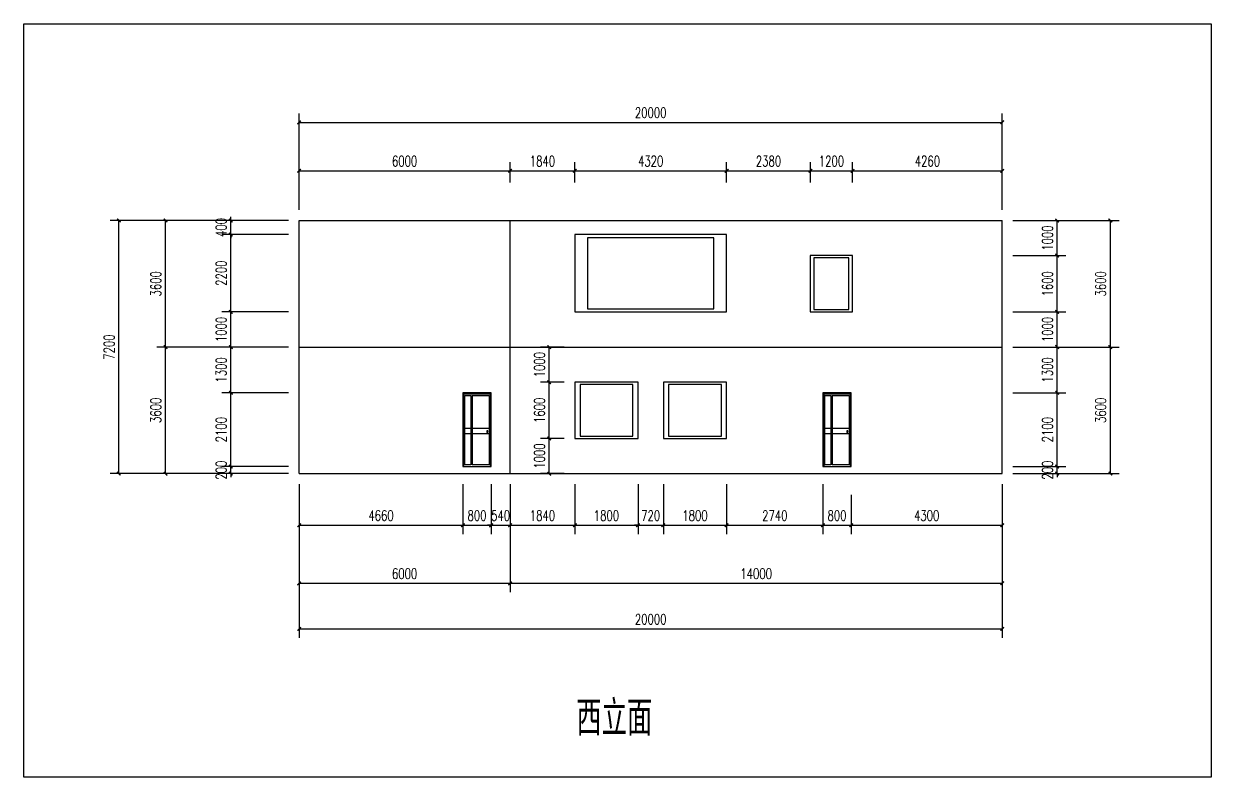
# Model space of a CAD drawing. Extents: x -76502 to 88679, y -12865 to 57615.
# Drawn here: x -76502 to -42726, y -12865 to 8567 of the extents above; entities that cross this region are included whole.
import ezdxf

# ---------------------------------------------------------------- set-up
doc = ezdxf.new("R2010")
doc.units = 0
doc.header["$LTSCALE"] = 1000
doc.header["$MEASUREMENT"] = 0
for name, color, linetype in [('AXIS_TEXT', 7, 'Continuous'), ('E_WINDOW', 4, 'Continuous'), ('edge', 180, 'Continuous'), ('GTV3_ELEV_OPENING', 7, 'Continuous'), ('PUB_DIM', 3, 'Continuous')]:
    doc.layers.add(name, color=color, linetype=linetype)
doc.styles.add('_TCH_DIM_T3', font='SIMPLEX', dxfattribs={"width": 0.705882, "bigfont": 'GBCBIG'})
doc.styles.get("Standard").update_dxf_attribs({"font": 'gbenor.shx', "bigfont": 'gbcbig.shx'})
doc.dimstyles.new('_TCH_ARCH&&100', dxfattribs={"dimtxt": 297.5, "dimasz": 100, "dimexe": 250, "dimexo": 300, "dimgap": 126.25, "dimtad": 1, "dimdec": 0, "dimtxsty": '_TCH_DIM_T3', "dimblk": 'ARCHTICK', "dimcen": 2.5, "dimclrt": 7, "dimazin": 2, "dimtfac": 1, "dimtdec": 0, "dimtix": 1, "dimtmove": 2, "dimatfit": 3, "dimfxl": 100})

# ---------------------------------------------------------------- blocks, each defined once
blk = doc.blocks.new('_ArchTick')
at = {"color": 0, "linetype": 'ByBlock', "const_width": 0.4}
blk.add_lwpolyline([(-0.5, -0.5), (0.5, 0.5)], dxfattribs=at)
blk = doc.blocks.new('*D124')
at = {"layer": 'Defpoints', "color": 0, "transparency": 16777216}
for p in [(-48669, 2971), (-45596, 2971), (-48669, -629)]:
    blk.add_point(p, dxfattribs=at)
at = {"layer": 'PUB_DIM', "color": 0, "lineweight": -2, "transparency": 16777216}
for p, q in [((-48369, 2971), (-45346, 2971)), ((-45596, -629), (-45596, 2971)), ((-48369, -629), (-45346, -629))]:
    blk.add_line(p, q, dxfattribs=at)
at = {"layer": 'PUB_DIM', "color": 0, "lineweight": -2, "transparency": 16777216, "xscale": 100, "yscale": 100, "zscale": 100}
for p, rotation in [((-45596, 2971), 90), ((-45596, -629), 270)]:
    blk.add_blockref('_ArchTick', p, dxfattribs=dict(at, rotation=rotation))
at = {"layer": 'PUB_DIM', "color": 7, "transparency": 16777216, "insert": (-45871, 1171), "char_height": 297.5, "attachment_point": 5, "rotation": 90, "style": '_TCH_DIM_T3'}
blk.add_mtext('\\A1;3600', dxfattribs=at)
blk = doc.blocks.new('*D125')
at = {"layer": 'Defpoints', "color": 0, "transparency": 16777216}
for p in [(-48669, -629), (-45596, -629), (-48669, -4229)]:
    blk.add_point(p, dxfattribs=at)
at = {"layer": 'PUB_DIM', "color": 0, "lineweight": -2, "transparency": 16777216}
for p, q in [((-48369, -629), (-45346, -629)), ((-45596, -4229), (-45596, -629)), ((-48369, -4229), (-45346, -4229))]:
    blk.add_line(p, q, dxfattribs=at)
at = {"layer": 'PUB_DIM', "color": 0, "lineweight": -2, "transparency": 16777216, "xscale": 100, "yscale": 100, "zscale": 100}
for p, rotation in [((-45596, -629), 90), ((-45596, -4229), 270)]:
    blk.add_blockref('_ArchTick', p, dxfattribs=dict(at, rotation=rotation))
at = {"layer": 'PUB_DIM', "color": 7, "transparency": 16777216, "insert": (-45871, -2429), "char_height": 297.5, "attachment_point": 5, "rotation": 90, "style": '_TCH_DIM_T3'}
blk.add_mtext('\\A1;3600', dxfattribs=at)
blk = doc.blocks.new('*D126')
at = {"layer": 'Defpoints', "color": 0, "transparency": 16777216}
for p in [(-48669, 2971), (-47110, 2971), (-48669, 1971)]:
    blk.add_point(p, dxfattribs=at)
at = {"layer": 'PUB_DIM', "color": 0, "lineweight": -2, "transparency": 16777216}
for p, q in [((-48369, 2971), (-46860, 2971)), ((-47110, 1971), (-47110, 2971)), ((-48369, 1971), (-46860, 1971))]:
    blk.add_line(p, q, dxfattribs=at)
at = {"layer": 'PUB_DIM', "color": 0, "lineweight": -2, "transparency": 16777216, "xscale": 100, "yscale": 100, "zscale": 100}
for p, rotation in [((-47110, 2971), 90), ((-47110, 1971), 270)]:
    blk.add_blockref('_ArchTick', p, dxfattribs=dict(at, rotation=rotation))
at = {"layer": 'PUB_DIM', "color": 7, "transparency": 16777216, "insert": (-47385, 2471), "char_height": 297.5, "attachment_point": 5, "rotation": 90, "style": '_TCH_DIM_T3'}
blk.add_mtext('\\A1;1000', dxfattribs=at)
blk = doc.blocks.new('*D127')
at = {"layer": 'Defpoints', "color": 0, "transparency": 16777216}
for p in [(-48669, 1971), (-47110, 1971), (-48669, 371)]:
    blk.add_point(p, dxfattribs=at)
at = {"layer": 'PUB_DIM', "color": 0, "lineweight": -2, "transparency": 16777216}
for p, q in [((-48369, 1971), (-46860, 1971)), ((-47110, 371), (-47110, 1971)), ((-48369, 371), (-46860, 371))]:
    blk.add_line(p, q, dxfattribs=at)
at = {"layer": 'PUB_DIM', "color": 0, "lineweight": -2, "transparency": 16777216, "xscale": 100, "yscale": 100, "zscale": 100}
for p, rotation in [((-47110, 1971), 90), ((-47110, 371), 270)]:
    blk.add_blockref('_ArchTick', p, dxfattribs=dict(at, rotation=rotation))
at = {"layer": 'PUB_DIM', "color": 7, "transparency": 16777216, "insert": (-47385, 1171), "char_height": 297.5, "attachment_point": 5, "rotation": 90, "style": '_TCH_DIM_T3'}
blk.add_mtext('\\A1;1600', dxfattribs=at)
blk = doc.blocks.new('*D128')
at = {"layer": 'Defpoints', "color": 0, "transparency": 16777216}
for p in [(-48669, 371), (-47110, 371), (-48669, -629)]:
    blk.add_point(p, dxfattribs=at)
at = {"layer": 'PUB_DIM', "color": 0, "lineweight": -2, "transparency": 16777216}
for p, q in [((-48369, 371), (-46860, 371)), ((-47110, -629), (-47110, 371)), ((-48369, -629), (-46860, -629))]:
    blk.add_line(p, q, dxfattribs=at)
at = {"layer": 'PUB_DIM', "color": 0, "lineweight": -2, "transparency": 16777216, "xscale": 100, "yscale": 100, "zscale": 100}
for p, rotation in [((-47110, 371), 90), ((-47110, -629), 270)]:
    blk.add_blockref('_ArchTick', p, dxfattribs=dict(at, rotation=rotation))
at = {"layer": 'PUB_DIM', "color": 7, "transparency": 16777216, "insert": (-47385, -129), "char_height": 297.5, "attachment_point": 5, "rotation": 90, "style": '_TCH_DIM_T3'}
blk.add_mtext('\\A1;1000', dxfattribs=at)
blk = doc.blocks.new('*D129')
at = {"layer": 'Defpoints', "color": 0, "transparency": 16777216}
for p in [(-48669, -629), (-47110, -629), (-48669, -1929)]:
    blk.add_point(p, dxfattribs=at)
at = {"layer": 'PUB_DIM', "color": 0, "lineweight": -2, "transparency": 16777216}
for p, q in [((-48369, -629), (-46860, -629)), ((-47110, -1929), (-47110, -629)), ((-48369, -1929), (-46860, -1929))]:
    blk.add_line(p, q, dxfattribs=at)
at = {"layer": 'PUB_DIM', "color": 0, "lineweight": -2, "transparency": 16777216, "xscale": 100, "yscale": 100, "zscale": 100}
for p, rotation in [((-47110, -629), 90), ((-47110, -1929), 270)]:
    blk.add_blockref('_ArchTick', p, dxfattribs=dict(at, rotation=rotation))
at = {"layer": 'PUB_DIM', "color": 7, "transparency": 16777216, "insert": (-47385, -1279), "char_height": 297.5, "attachment_point": 5, "rotation": 90, "style": '_TCH_DIM_T3'}
blk.add_mtext('\\A1;1300', dxfattribs=at)
blk = doc.blocks.new('*D130')
at = {"layer": 'Defpoints', "color": 0, "transparency": 16777216}
for p in [(-48669, -1929), (-47110, -1929), (-48669, -4029)]:
    blk.add_point(p, dxfattribs=at)
at = {"layer": 'PUB_DIM', "color": 0, "lineweight": -2, "transparency": 16777216}
for p, q in [((-48369, -1929), (-46860, -1929)), ((-47110, -4029), (-47110, -1929)), ((-48369, -4029), (-46860, -4029))]:
    blk.add_line(p, q, dxfattribs=at)
at = {"layer": 'PUB_DIM', "color": 0, "lineweight": -2, "transparency": 16777216, "xscale": 100, "yscale": 100, "zscale": 100}
for p, rotation in [((-47110, -1929), 90), ((-47110, -4029), 270)]:
    blk.add_blockref('_ArchTick', p, dxfattribs=dict(at, rotation=rotation))
at = {"layer": 'PUB_DIM', "color": 7, "transparency": 16777216, "insert": (-47385, -2979), "char_height": 297.5, "attachment_point": 5, "rotation": 90, "style": '_TCH_DIM_T3'}
blk.add_mtext('\\A1;2100', dxfattribs=at)
blk = doc.blocks.new('*D131')
at = {"layer": 'Defpoints', "color": 0, "transparency": 16777216}
for p in [(-48669, -4029), (-47110, -4029), (-48669, -4229)]:
    blk.add_point(p, dxfattribs=at)
at = {"layer": 'PUB_DIM', "color": 0, "lineweight": -2, "transparency": 16777216}
for p, q in [((-48369, -4029), (-46860, -4029)), ((-47110, -4029), (-47110, -3929)), ((-47110, -4229), (-47110, -4029)), ((-48369, -4229), (-46860, -4229)), ((-47110, -4229), (-47110, -4329))]:
    blk.add_line(p, q, dxfattribs=at)
at = {"layer": 'PUB_DIM', "color": 0, "lineweight": -2, "transparency": 16777216, "xscale": 100, "yscale": 100, "zscale": 100}
for p, rotation in [((-47110, -4029), 270), ((-47110, -4229), 90)]:
    blk.add_blockref('_ArchTick', p, dxfattribs=dict(at, rotation=rotation))
at = {"layer": 'PUB_DIM', "color": 7, "transparency": 16777216, "insert": (-47385, -4129), "char_height": 297.5, "attachment_point": 5, "rotation": 90, "style": '_TCH_DIM_T3'}
blk.add_mtext('\\A1;200', dxfattribs=at)
blk = doc.blocks.new('*D132')
at = {"layer": 'Defpoints', "color": 0, "transparency": 16777216}
for p in [(-61556, -629), (-60829, -629), (-60829, -1629)]:
    blk.add_point(p, dxfattribs=at)
at = {"layer": 'PUB_DIM', "color": 0, "lineweight": -2, "transparency": 16777216}
for p, q in [((-61129, -629), (-61806, -629)), ((-61556, -1629), (-61556, -629)), ((-61129, -1629), (-61806, -1629))]:
    blk.add_line(p, q, dxfattribs=at)
at = {"layer": 'PUB_DIM', "color": 0, "lineweight": -2, "transparency": 16777216, "xscale": 100, "yscale": 100, "zscale": 100}
for p, rotation in [((-61556, -629), 90), ((-61556, -1629), 270)]:
    blk.add_blockref('_ArchTick', p, dxfattribs=dict(at, rotation=rotation))
at = {"layer": 'PUB_DIM', "color": 7, "transparency": 16777216, "insert": (-61831, -1129), "char_height": 297.5, "attachment_point": 5, "rotation": 90, "style": '_TCH_DIM_T3'}
blk.add_mtext('\\A1;1000', dxfattribs=at)
blk = doc.blocks.new('*D133')
at = {"layer": 'Defpoints', "color": 0, "transparency": 16777216}
for p in [(-61556, -1629), (-60829, -1629), (-60829, -3229)]:
    blk.add_point(p, dxfattribs=at)
at = {"layer": 'PUB_DIM', "color": 0, "lineweight": -2, "transparency": 16777216}
for p, q in [((-61129, -1629), (-61806, -1629)), ((-61556, -3229), (-61556, -1629)), ((-61129, -3229), (-61806, -3229))]:
    blk.add_line(p, q, dxfattribs=at)
at = {"layer": 'PUB_DIM', "color": 0, "lineweight": -2, "transparency": 16777216, "xscale": 100, "yscale": 100, "zscale": 100}
for p, rotation in [((-61556, -1629), 90), ((-61556, -3229), 270)]:
    blk.add_blockref('_ArchTick', p, dxfattribs=dict(at, rotation=rotation))
at = {"layer": 'PUB_DIM', "color": 7, "transparency": 16777216, "insert": (-61831, -2429), "char_height": 297.5, "attachment_point": 5, "rotation": 90, "style": '_TCH_DIM_T3'}
blk.add_mtext('\\A1;1600', dxfattribs=at)
blk = doc.blocks.new('*D134')
at = {"layer": 'Defpoints', "color": 0, "transparency": 16777216}
for p in [(-61556, -3229), (-60829, -3229), (-60829, -4229)]:
    blk.add_point(p, dxfattribs=at)
at = {"layer": 'PUB_DIM', "color": 0, "lineweight": -2, "transparency": 16777216}
for p, q in [((-61129, -3229), (-61806, -3229)), ((-61556, -4229), (-61556, -3229)), ((-61129, -4229), (-61806, -4229))]:
    blk.add_line(p, q, dxfattribs=at)
at = {"layer": 'PUB_DIM', "color": 0, "lineweight": -2, "transparency": 16777216, "xscale": 100, "yscale": 100, "zscale": 100}
for p, rotation in [((-61556, -3229), 90), ((-61556, -4229), 270)]:
    blk.add_blockref('_ArchTick', p, dxfattribs=dict(at, rotation=rotation))
at = {"layer": 'PUB_DIM', "color": 7, "transparency": 16777216, "insert": (-61831, -3729), "char_height": 297.5, "attachment_point": 5, "rotation": 90, "style": '_TCH_DIM_T3'}
blk.add_mtext('\\A1;1000', dxfattribs=at)
blk = doc.blocks.new('*D135')
at = {"layer": 'Defpoints', "color": 0, "transparency": 16777216}
for p in [(-73797, 2971), (-68669, 2971), (-68669, -4229)]:
    blk.add_point(p, dxfattribs=at)
at = {"layer": 'PUB_DIM', "color": 0, "lineweight": -2, "transparency": 16777216}
for p, q in [((-68969, 2971), (-74047, 2971)), ((-73797, -4229), (-73797, 2971)), ((-68969, -4229), (-74047, -4229))]:
    blk.add_line(p, q, dxfattribs=at)
at = {"layer": 'PUB_DIM', "color": 0, "lineweight": -2, "transparency": 16777216, "xscale": 100, "yscale": 100, "zscale": 100}
for p, rotation in [((-73797, 2971), 90), ((-73797, -4229), 270)]:
    blk.add_blockref('_ArchTick', p, dxfattribs=dict(at, rotation=rotation))
at = {"layer": 'PUB_DIM', "color": 7, "transparency": 16777216, "insert": (-74072, -629), "char_height": 297.5, "attachment_point": 5, "rotation": 90, "style": '_TCH_DIM_T3'}
blk.add_mtext('\\A1;7200', dxfattribs=at)
blk = doc.blocks.new('*D136')
at = {"layer": 'Defpoints', "color": 0, "transparency": 16777216}
for p in [(-72468, 2971), (-68669, 2971), (-68669, -629)]:
    blk.add_point(p, dxfattribs=at)
at = {"layer": 'PUB_DIM', "color": 0, "lineweight": -2, "transparency": 16777216}
for p, q in [((-68969, 2971), (-72718, 2971)), ((-72468, -629), (-72468, 2971)), ((-68969, -629), (-72718, -629))]:
    blk.add_line(p, q, dxfattribs=at)
at = {"layer": 'PUB_DIM', "color": 0, "lineweight": -2, "transparency": 16777216, "xscale": 100, "yscale": 100, "zscale": 100}
for p, rotation in [((-72468, 2971), 90), ((-72468, -629), 270)]:
    blk.add_blockref('_ArchTick', p, dxfattribs=dict(at, rotation=rotation))
at = {"layer": 'PUB_DIM', "color": 7, "transparency": 16777216, "insert": (-72743, 1171), "char_height": 297.5, "attachment_point": 5, "rotation": 90, "style": '_TCH_DIM_T3'}
blk.add_mtext('\\A1;3600', dxfattribs=at)
blk = doc.blocks.new('*D137')
at = {"layer": 'Defpoints', "color": 0, "transparency": 16777216}
for p in [(-72468, -629), (-68669, -629), (-68669, -4229)]:
    blk.add_point(p, dxfattribs=at)
at = {"layer": 'PUB_DIM', "color": 0, "lineweight": -2, "transparency": 16777216}
for p, q in [((-68969, -629), (-72718, -629)), ((-72468, -4229), (-72468, -629)), ((-68969, -4229), (-72718, -4229))]:
    blk.add_line(p, q, dxfattribs=at)
at = {"layer": 'PUB_DIM', "color": 0, "lineweight": -2, "transparency": 16777216, "xscale": 100, "yscale": 100, "zscale": 100}
for p, rotation in [((-72468, -629), 90), ((-72468, -4229), 270)]:
    blk.add_blockref('_ArchTick', p, dxfattribs=dict(at, rotation=rotation))
at = {"layer": 'PUB_DIM', "color": 7, "transparency": 16777216, "insert": (-72743, -2429), "char_height": 297.5, "attachment_point": 5, "rotation": 90, "style": '_TCH_DIM_T3'}
blk.add_mtext('\\A1;3600', dxfattribs=at)
blk = doc.blocks.new('*D138')
at = {"layer": 'Defpoints', "color": 0, "transparency": 16777216}
for p in [(-70613, 2971), (-68669, 2971), (-68669, 2571)]:
    blk.add_point(p, dxfattribs=at)
at = {"layer": 'PUB_DIM', "color": 0, "lineweight": -2, "transparency": 16777216}
for p, q in [((-70613, 2971), (-70613, 3071)), ((-68969, 2971), (-70863, 2971)), ((-70613, 2571), (-70613, 2971)), ((-68969, 2571), (-70863, 2571)), ((-70613, 2571), (-70613, 2471))]:
    blk.add_line(p, q, dxfattribs=at)
at = {"layer": 'PUB_DIM', "color": 0, "lineweight": -2, "transparency": 16777216, "xscale": 100, "yscale": 100, "zscale": 100}
for p, rotation in [((-70613, 2971), 270), ((-70613, 2571), 90)]:
    blk.add_blockref('_ArchTick', p, dxfattribs=dict(at, rotation=rotation))
at = {"layer": 'PUB_DIM', "color": 7, "transparency": 16777216, "insert": (-70888, 2771), "char_height": 297.5, "attachment_point": 5, "rotation": 90, "style": '_TCH_DIM_T3'}
blk.add_mtext('\\A1;400', dxfattribs=at)
blk = doc.blocks.new('*D139')
at = {"layer": 'Defpoints', "color": 0, "transparency": 16777216}
for p in [(-70613, 2571), (-68669, 2571), (-68669, 371)]:
    blk.add_point(p, dxfattribs=at)
at = {"layer": 'PUB_DIM', "color": 0, "lineweight": -2, "transparency": 16777216}
for p, q in [((-68969, 2571), (-70863, 2571)), ((-70613, 371), (-70613, 2571)), ((-68969, 371), (-70863, 371))]:
    blk.add_line(p, q, dxfattribs=at)
at = {"layer": 'PUB_DIM', "color": 0, "lineweight": -2, "transparency": 16777216, "xscale": 100, "yscale": 100, "zscale": 100}
for p, rotation in [((-70613, 2571), 90), ((-70613, 371), 270)]:
    blk.add_blockref('_ArchTick', p, dxfattribs=dict(at, rotation=rotation))
at = {"layer": 'PUB_DIM', "color": 7, "transparency": 16777216, "insert": (-70888, 1471), "char_height": 297.5, "attachment_point": 5, "rotation": 90, "style": '_TCH_DIM_T3'}
blk.add_mtext('\\A1;2200', dxfattribs=at)
blk = doc.blocks.new('*D140')
at = {"layer": 'Defpoints', "color": 0, "transparency": 16777216}
for p in [(-70613, 371), (-68669, 371), (-68669, -629)]:
    blk.add_point(p, dxfattribs=at)
at = {"layer": 'PUB_DIM', "color": 0, "lineweight": -2, "transparency": 16777216}
for p, q in [((-68969, 371), (-70863, 371)), ((-70613, -629), (-70613, 371)), ((-68969, -629), (-70863, -629))]:
    blk.add_line(p, q, dxfattribs=at)
at = {"layer": 'PUB_DIM', "color": 0, "lineweight": -2, "transparency": 16777216, "xscale": 100, "yscale": 100, "zscale": 100}
for p, rotation in [((-70613, 371), 90), ((-70613, -629), 270)]:
    blk.add_blockref('_ArchTick', p, dxfattribs=dict(at, rotation=rotation))
at = {"layer": 'PUB_DIM', "color": 7, "transparency": 16777216, "insert": (-70888, -129), "char_height": 297.5, "attachment_point": 5, "rotation": 90, "style": '_TCH_DIM_T3'}
blk.add_mtext('\\A1;1000', dxfattribs=at)
blk = doc.blocks.new('*D141')
at = {"layer": 'Defpoints', "color": 0, "transparency": 16777216}
for p in [(-70613, -629), (-68669, -629), (-68669, -1929)]:
    blk.add_point(p, dxfattribs=at)
at = {"layer": 'PUB_DIM', "color": 0, "lineweight": -2, "transparency": 16777216}
for p, q in [((-68969, -629), (-70863, -629)), ((-70613, -1929), (-70613, -629)), ((-68969, -1929), (-70863, -1929))]:
    blk.add_line(p, q, dxfattribs=at)
at = {"layer": 'PUB_DIM', "color": 0, "lineweight": -2, "transparency": 16777216, "xscale": 100, "yscale": 100, "zscale": 100}
for p, rotation in [((-70613, -629), 90), ((-70613, -1929), 270)]:
    blk.add_blockref('_ArchTick', p, dxfattribs=dict(at, rotation=rotation))
at = {"layer": 'PUB_DIM', "color": 7, "transparency": 16777216, "insert": (-70888, -1279), "char_height": 297.5, "attachment_point": 5, "rotation": 90, "style": '_TCH_DIM_T3'}
blk.add_mtext('\\A1;1300', dxfattribs=at)
blk = doc.blocks.new('*D142')
at = {"layer": 'Defpoints', "color": 0, "transparency": 16777216}
for p in [(-70613, -1929), (-68669, -1929), (-68669, -4029)]:
    blk.add_point(p, dxfattribs=at)
at = {"layer": 'PUB_DIM', "color": 0, "lineweight": -2, "transparency": 16777216}
for p, q in [((-68969, -1929), (-70863, -1929)), ((-70613, -4029), (-70613, -1929)), ((-68969, -4029), (-70863, -4029))]:
    blk.add_line(p, q, dxfattribs=at)
at = {"layer": 'PUB_DIM', "color": 0, "lineweight": -2, "transparency": 16777216, "xscale": 100, "yscale": 100, "zscale": 100}
for p, rotation in [((-70613, -1929), 90), ((-70613, -4029), 270)]:
    blk.add_blockref('_ArchTick', p, dxfattribs=dict(at, rotation=rotation))
at = {"layer": 'PUB_DIM', "color": 7, "transparency": 16777216, "insert": (-70888, -2979), "char_height": 297.5, "attachment_point": 5, "rotation": 90, "style": '_TCH_DIM_T3'}
blk.add_mtext('\\A1;2100', dxfattribs=at)
blk = doc.blocks.new('*D143')
at = {"layer": 'Defpoints', "color": 0, "transparency": 16777216}
for p in [(-70613, -4029), (-68669, -4029), (-68669, -4229)]:
    blk.add_point(p, dxfattribs=at)
at = {"layer": 'PUB_DIM', "color": 0, "lineweight": -2, "transparency": 16777216}
for p, q in [((-68969, -4029), (-70863, -4029)), ((-70613, -4029), (-70613, -3929)), ((-70613, -4229), (-70613, -4029)), ((-68969, -4229), (-70863, -4229)), ((-70613, -4229), (-70613, -4329))]:
    blk.add_line(p, q, dxfattribs=at)
at = {"layer": 'PUB_DIM', "color": 0, "lineweight": -2, "transparency": 16777216, "xscale": 100, "yscale": 100, "zscale": 100}
for p, rotation in [((-70613, -4029), 270), ((-70613, -4229), 90)]:
    blk.add_blockref('_ArchTick', p, dxfattribs=dict(at, rotation=rotation))
at = {"layer": 'PUB_DIM', "color": 7, "transparency": 16777216, "insert": (-70888, -4129), "char_height": 297.5, "attachment_point": 5, "rotation": 90, "style": '_TCH_DIM_T3'}
blk.add_mtext('\\A1;200', dxfattribs=at)
blk = doc.blocks.new('*D144')
at = {"layer": 'Defpoints', "color": 0, "transparency": 16777216}
for p in [(-48669, 5763), (-68669, 2971), (-48669, 2971)]:
    blk.add_point(p, dxfattribs=at)
at = {"layer": 'PUB_DIM', "color": 0, "lineweight": -2, "transparency": 16777216}
for p, q in [((-68669, 3271), (-68669, 6013)), ((-68669, 5763), (-48669, 5763)), ((-48669, 3271), (-48669, 6013))]:
    blk.add_line(p, q, dxfattribs=at)
at = {"layer": 'PUB_DIM', "color": 0, "lineweight": -2, "transparency": 16777216, "xscale": 100, "yscale": 100, "zscale": 100, "rotation": 180}
blk.add_blockref('_ArchTick', (-68669, 5763), dxfattribs=at)
at = {"layer": 'PUB_DIM', "color": 0, "lineweight": -2, "transparency": 16777216, "xscale": 100, "yscale": 100, "zscale": 100}
blk.add_blockref('_ArchTick', (-48669, 5763), dxfattribs=at)
at = {"layer": 'PUB_DIM', "color": 7, "transparency": 16777216, "insert": (-58669, 6038), "char_height": 297.5, "attachment_point": 5, "style": '_TCH_DIM_T3'}
blk.add_mtext('\\A1;20000', dxfattribs=at)
blk = doc.blocks.new('*D145')
at = {"layer": 'Defpoints', "color": 0, "transparency": 16777216}
for p in [(-56509, 4384), (-60829, 3753), (-56509, 3753)]:
    blk.add_point(p, dxfattribs=at)
at = {"layer": 'PUB_DIM', "color": 0, "lineweight": -2, "transparency": 16777216}
for p, q in [((-60829, 4053), (-60829, 4634)), ((-56509, 4053), (-56509, 4634)), ((-60829, 4384), (-56509, 4384))]:
    blk.add_line(p, q, dxfattribs=at)
at = {"layer": 'PUB_DIM', "color": 0, "lineweight": -2, "transparency": 16777216, "xscale": 100, "yscale": 100, "zscale": 100, "rotation": 180}
blk.add_blockref('_ArchTick', (-60829, 4384), dxfattribs=at)
at = {"layer": 'PUB_DIM', "color": 0, "lineweight": -2, "transparency": 16777216, "xscale": 100, "yscale": 100, "zscale": 100}
blk.add_blockref('_ArchTick', (-56509, 4384), dxfattribs=at)
at = {"layer": 'PUB_DIM', "color": 7, "transparency": 16777216, "insert": (-58669, 4659), "char_height": 297.5, "attachment_point": 5, "style": '_TCH_DIM_T3'}
blk.add_mtext('\\A1;4320', dxfattribs=at)
blk = doc.blocks.new('*D146')
at = {"layer": 'Defpoints', "color": 0, "transparency": 16777216}
for p in [(-54129, 4384), (-56509, 3753), (-54129, 3753)]:
    blk.add_point(p, dxfattribs=at)
at = {"layer": 'PUB_DIM', "color": 0, "lineweight": -2, "transparency": 16777216}
for p, q in [((-56509, 4053), (-56509, 4634)), ((-54129, 4053), (-54129, 4634)), ((-56509, 4384), (-54129, 4384))]:
    blk.add_line(p, q, dxfattribs=at)
at = {"layer": 'PUB_DIM', "color": 0, "lineweight": -2, "transparency": 16777216, "xscale": 100, "yscale": 100, "zscale": 100, "rotation": 180}
blk.add_blockref('_ArchTick', (-56509, 4384), dxfattribs=at)
at = {"layer": 'PUB_DIM', "color": 0, "lineweight": -2, "transparency": 16777216, "xscale": 100, "yscale": 100, "zscale": 100}
blk.add_blockref('_ArchTick', (-54129, 4384), dxfattribs=at)
at = {"layer": 'PUB_DIM', "color": 7, "transparency": 16777216, "insert": (-55319, 4659), "char_height": 297.5, "attachment_point": 5, "style": '_TCH_DIM_T3'}
blk.add_mtext('\\A1;2380', dxfattribs=at)
blk = doc.blocks.new('*D147')
at = {"layer": 'Defpoints', "color": 0, "transparency": 16777216}
for p in [(-52929, 4384), (-54129, 3753), (-52929, 3753)]:
    blk.add_point(p, dxfattribs=at)
at = {"layer": 'PUB_DIM', "color": 0, "lineweight": -2, "transparency": 16777216}
for p, q in [((-54129, 4053), (-54129, 4634)), ((-52929, 4053), (-52929, 4634)), ((-54129, 4384), (-52929, 4384))]:
    blk.add_line(p, q, dxfattribs=at)
at = {"layer": 'PUB_DIM', "color": 0, "lineweight": -2, "transparency": 16777216, "xscale": 100, "yscale": 100, "zscale": 100, "rotation": 180}
blk.add_blockref('_ArchTick', (-54129, 4384), dxfattribs=at)
at = {"layer": 'PUB_DIM', "color": 0, "lineweight": -2, "transparency": 16777216, "xscale": 100, "yscale": 100, "zscale": 100}
blk.add_blockref('_ArchTick', (-52929, 4384), dxfattribs=at)
at = {"layer": 'PUB_DIM', "color": 7, "transparency": 16777216, "insert": (-53529, 4659), "char_height": 297.5, "attachment_point": 5, "style": '_TCH_DIM_T3'}
blk.add_mtext('\\A1;1200', dxfattribs=at)
blk = doc.blocks.new('*D148')
at = {"layer": 'Defpoints', "color": 0, "transparency": 16777216}
for p in [(-48669, 4384), (-52929, 3753), (-48669, 3753)]:
    blk.add_point(p, dxfattribs=at)
at = {"layer": 'PUB_DIM', "color": 0, "lineweight": -2, "transparency": 16777216}
for p, q in [((-52929, 4053), (-52929, 4634)), ((-48669, 4053), (-48669, 4634)), ((-52929, 4384), (-48669, 4384))]:
    blk.add_line(p, q, dxfattribs=at)
at = {"layer": 'PUB_DIM', "color": 0, "lineweight": -2, "transparency": 16777216, "xscale": 100, "yscale": 100, "zscale": 100, "rotation": 180}
blk.add_blockref('_ArchTick', (-52929, 4384), dxfattribs=at)
at = {"layer": 'PUB_DIM', "color": 0, "lineweight": -2, "transparency": 16777216, "xscale": 100, "yscale": 100, "zscale": 100}
blk.add_blockref('_ArchTick', (-48669, 4384), dxfattribs=at)
at = {"layer": 'PUB_DIM', "color": 7, "transparency": 16777216, "insert": (-50799, 4659), "char_height": 297.5, "attachment_point": 5, "style": '_TCH_DIM_T3'}
blk.add_mtext('\\A1;4260', dxfattribs=at)
blk = doc.blocks.new('*D149')
at = {"layer": 'Defpoints', "color": 0, "transparency": 16777216}
for p in [(-62669, 4384), (-68669, 3753), (-62669, 3753)]:
    blk.add_point(p, dxfattribs=at)
at = {"layer": 'PUB_DIM', "color": 0, "lineweight": -2, "transparency": 16777216}
for p, q in [((-68669, 4053), (-68669, 4634)), ((-62669, 4053), (-62669, 4634)), ((-68669, 4384), (-62669, 4384))]:
    blk.add_line(p, q, dxfattribs=at)
at = {"layer": 'PUB_DIM', "color": 0, "lineweight": -2, "transparency": 16777216, "xscale": 100, "yscale": 100, "zscale": 100, "rotation": 180}
blk.add_blockref('_ArchTick', (-68669, 4384), dxfattribs=at)
at = {"layer": 'PUB_DIM', "color": 0, "lineweight": -2, "transparency": 16777216, "xscale": 100, "yscale": 100, "zscale": 100}
blk.add_blockref('_ArchTick', (-62669, 4384), dxfattribs=at)
at = {"layer": 'PUB_DIM', "color": 7, "transparency": 16777216, "insert": (-65669, 4659), "char_height": 297.5, "attachment_point": 5, "style": '_TCH_DIM_T3'}
blk.add_mtext('\\A1;6000', dxfattribs=at)
blk = doc.blocks.new('*D150')
at = {"layer": 'Defpoints', "color": 0, "transparency": 16777216}
for p in [(-60829, 4384), (-62669, 3753), (-60829, 3753)]:
    blk.add_point(p, dxfattribs=at)
at = {"layer": 'PUB_DIM', "color": 0, "lineweight": -2, "transparency": 16777216}
for p, q in [((-62669, 4053), (-62669, 4634)), ((-60829, 4053), (-60829, 4634)), ((-62669, 4384), (-60829, 4384))]:
    blk.add_line(p, q, dxfattribs=at)
at = {"layer": 'PUB_DIM', "color": 0, "lineweight": -2, "transparency": 16777216, "xscale": 100, "yscale": 100, "zscale": 100, "rotation": 180}
blk.add_blockref('_ArchTick', (-62669, 4384), dxfattribs=at)
at = {"layer": 'PUB_DIM', "color": 0, "lineweight": -2, "transparency": 16777216, "xscale": 100, "yscale": 100, "zscale": 100}
blk.add_blockref('_ArchTick', (-60829, 4384), dxfattribs=at)
at = {"layer": 'PUB_DIM', "color": 7, "transparency": 16777216, "insert": (-61749, 4659), "char_height": 297.5, "attachment_point": 5, "style": '_TCH_DIM_T3'}
blk.add_mtext('\\A1;1840', dxfattribs=at)
blk = doc.blocks.new('*D151')
at = {"layer": 'Defpoints', "color": 0, "transparency": 16777216}
for p in [(-68669, -4229), (-48669, -4229), (-48669, -8646)]:
    blk.add_point(p, dxfattribs=at)
at = {"layer": 'PUB_DIM', "color": 0, "lineweight": -2, "transparency": 16777216}
for p, q in [((-68669, -4529), (-68669, -8896)), ((-48669, -4529), (-48669, -8896)), ((-68669, -8646), (-48669, -8646))]:
    blk.add_line(p, q, dxfattribs=at)
at = {"layer": 'PUB_DIM', "color": 0, "lineweight": -2, "transparency": 16777216, "xscale": 100, "yscale": 100, "zscale": 100, "rotation": 180}
blk.add_blockref('_ArchTick', (-68669, -8646), dxfattribs=at)
at = {"layer": 'PUB_DIM', "color": 0, "lineweight": -2, "transparency": 16777216, "xscale": 100, "yscale": 100, "zscale": 100}
blk.add_blockref('_ArchTick', (-48669, -8646), dxfattribs=at)
at = {"layer": 'PUB_DIM', "color": 7, "transparency": 16777216, "insert": (-58669, -8371), "char_height": 297.5, "attachment_point": 5, "style": '_TCH_DIM_T3'}
blk.add_mtext('\\A1;20000', dxfattribs=at)
blk = doc.blocks.new('*D152')
at = {"layer": 'Defpoints', "color": 0, "transparency": 16777216}
for p in [(-68669, -4229), (-62669, -4229), (-62669, -7349)]:
    blk.add_point(p, dxfattribs=at)
at = {"layer": 'PUB_DIM', "color": 0, "lineweight": -2, "transparency": 16777216}
for p, q in [((-68669, -4529), (-68669, -7599)), ((-62669, -4529), (-62669, -7599)), ((-68669, -7349), (-62669, -7349))]:
    blk.add_line(p, q, dxfattribs=at)
at = {"layer": 'PUB_DIM', "color": 0, "lineweight": -2, "transparency": 16777216, "xscale": 100, "yscale": 100, "zscale": 100, "rotation": 180}
blk.add_blockref('_ArchTick', (-68669, -7349), dxfattribs=at)
at = {"layer": 'PUB_DIM', "color": 0, "lineweight": -2, "transparency": 16777216, "xscale": 100, "yscale": 100, "zscale": 100}
blk.add_blockref('_ArchTick', (-62669, -7349), dxfattribs=at)
at = {"layer": 'PUB_DIM', "color": 7, "transparency": 16777216, "insert": (-65669, -7074), "char_height": 297.5, "attachment_point": 5, "style": '_TCH_DIM_T3'}
blk.add_mtext('\\A1;6000', dxfattribs=at)
blk = doc.blocks.new('*D153')
at = {"layer": 'Defpoints', "color": 0, "transparency": 16777216}
for p in [(-62669, -4229), (-48669, -4229), (-48669, -7349)]:
    blk.add_point(p, dxfattribs=at)
at = {"layer": 'PUB_DIM', "color": 0, "lineweight": -2, "transparency": 16777216}
for p, q in [((-62669, -4529), (-62669, -7599)), ((-48669, -4529), (-48669, -7599)), ((-62669, -7349), (-48669, -7349))]:
    blk.add_line(p, q, dxfattribs=at)
at = {"layer": 'PUB_DIM', "color": 0, "lineweight": -2, "transparency": 16777216, "xscale": 100, "yscale": 100, "zscale": 100, "rotation": 180}
blk.add_blockref('_ArchTick', (-62669, -7349), dxfattribs=at)
at = {"layer": 'PUB_DIM', "color": 0, "lineweight": -2, "transparency": 16777216, "xscale": 100, "yscale": 100, "zscale": 100}
blk.add_blockref('_ArchTick', (-48669, -7349), dxfattribs=at)
at = {"layer": 'PUB_DIM', "color": 7, "transparency": 16777216, "insert": (-55669, -7074), "char_height": 297.5, "attachment_point": 5, "style": '_TCH_DIM_T3'}
blk.add_mtext('\\A1;14000', dxfattribs=at)
blk = doc.blocks.new('*D154')
at = {"layer": 'Defpoints', "color": 0, "transparency": 16777216}
for p in [(-53769, -4529), (-52969, -4529), (-52969, -5697)]:
    blk.add_point(p, dxfattribs=at)
at = {"layer": 'PUB_DIM', "color": 0, "lineweight": -2, "transparency": 16777216}
for p, q in [((-53769, -4829), (-53769, -5947)), ((-52969, -4829), (-52969, -5947)), ((-53769, -5697), (-52969, -5697))]:
    blk.add_line(p, q, dxfattribs=at)
at = {"layer": 'PUB_DIM', "color": 0, "lineweight": -2, "transparency": 16777216, "xscale": 100, "yscale": 100, "zscale": 100, "rotation": 180}
blk.add_blockref('_ArchTick', (-53769, -5697), dxfattribs=at)
at = {"layer": 'PUB_DIM', "color": 0, "lineweight": -2, "transparency": 16777216, "xscale": 100, "yscale": 100, "zscale": 100}
blk.add_blockref('_ArchTick', (-52969, -5697), dxfattribs=at)
at = {"layer": 'PUB_DIM', "color": 7, "transparency": 16777216, "insert": (-53369, -5422), "char_height": 297.5, "attachment_point": 5, "style": '_TCH_DIM_T3'}
blk.add_mtext('\\A1;800', dxfattribs=at)
blk = doc.blocks.new('*D155')
at = {"layer": 'Defpoints', "color": 0, "transparency": 16777216}
for p in [(-52969, -4529), (-48669, -4529), (-48669, -5697)]:
    blk.add_point(p, dxfattribs=at)
at = {"layer": 'PUB_DIM', "color": 0, "lineweight": -2, "transparency": 16777216}
for p, q in [((-52969, -4829), (-52969, -5947)), ((-48669, -4829), (-48669, -5947)), ((-52969, -5697), (-48669, -5697))]:
    blk.add_line(p, q, dxfattribs=at)
at = {"layer": 'PUB_DIM', "color": 0, "lineweight": -2, "transparency": 16777216, "xscale": 100, "yscale": 100, "zscale": 100, "rotation": 180}
blk.add_blockref('_ArchTick', (-52969, -5697), dxfattribs=at)
at = {"layer": 'PUB_DIM', "color": 0, "lineweight": -2, "transparency": 16777216, "xscale": 100, "yscale": 100, "zscale": 100}
blk.add_blockref('_ArchTick', (-48669, -5697), dxfattribs=at)
at = {"layer": 'PUB_DIM', "color": 7, "transparency": 16777216, "insert": (-50819, -5422), "char_height": 297.5, "attachment_point": 5, "style": '_TCH_DIM_T3'}
blk.add_mtext('\\A1;4300', dxfattribs=at)
blk = doc.blocks.new('*D156')
at = {"layer": 'Defpoints', "color": 0, "transparency": 16777216}
for p in [(-68669, -4229), (-64009, -4229), (-64009, -5697)]:
    blk.add_point(p, dxfattribs=at)
at = {"layer": 'PUB_DIM', "color": 0, "lineweight": -2, "transparency": 16777216}
for p, q in [((-68669, -4529), (-68669, -5947)), ((-64009, -4529), (-64009, -5947)), ((-68669, -5697), (-64009, -5697))]:
    blk.add_line(p, q, dxfattribs=at)
at = {"layer": 'PUB_DIM', "color": 0, "lineweight": -2, "transparency": 16777216, "xscale": 100, "yscale": 100, "zscale": 100, "rotation": 180}
blk.add_blockref('_ArchTick', (-68669, -5697), dxfattribs=at)
at = {"layer": 'PUB_DIM', "color": 0, "lineweight": -2, "transparency": 16777216, "xscale": 100, "yscale": 100, "zscale": 100}
blk.add_blockref('_ArchTick', (-64009, -5697), dxfattribs=at)
at = {"layer": 'PUB_DIM', "color": 7, "transparency": 16777216, "insert": (-66339, -5422), "char_height": 297.5, "attachment_point": 5, "style": '_TCH_DIM_T3'}
blk.add_mtext('\\A1;4660', dxfattribs=at)
blk = doc.blocks.new('*D157')
at = {"layer": 'Defpoints', "color": 0, "transparency": 16777216}
for p in [(-64009, -4229), (-63209, -4229), (-63209, -5697)]:
    blk.add_point(p, dxfattribs=at)
at = {"layer": 'PUB_DIM', "color": 0, "lineweight": -2, "transparency": 16777216}
for p, q in [((-64009, -4529), (-64009, -5947)), ((-63209, -4529), (-63209, -5947)), ((-64009, -5697), (-63209, -5697))]:
    blk.add_line(p, q, dxfattribs=at)
at = {"layer": 'PUB_DIM', "color": 0, "lineweight": -2, "transparency": 16777216, "xscale": 100, "yscale": 100, "zscale": 100, "rotation": 180}
blk.add_blockref('_ArchTick', (-64009, -5697), dxfattribs=at)
at = {"layer": 'PUB_DIM', "color": 0, "lineweight": -2, "transparency": 16777216, "xscale": 100, "yscale": 100, "zscale": 100}
blk.add_blockref('_ArchTick', (-63209, -5697), dxfattribs=at)
at = {"layer": 'PUB_DIM', "color": 7, "transparency": 16777216, "insert": (-63609, -5422), "char_height": 297.5, "attachment_point": 5, "style": '_TCH_DIM_T3'}
blk.add_mtext('\\A1;800', dxfattribs=at)
blk = doc.blocks.new('*D158')
at = {"layer": 'Defpoints', "color": 0, "transparency": 16777216}
for p in [(-63209, -4229), (-62669, -4229), (-62669, -5697)]:
    blk.add_point(p, dxfattribs=at)
at = {"layer": 'PUB_DIM', "color": 0, "lineweight": -2, "transparency": 16777216}
for p, q in [((-63209, -4529), (-63209, -5947)), ((-62669, -4529), (-62669, -5947)), ((-63209, -5697), (-63309, -5697)), ((-63209, -5697), (-62669, -5697)), ((-62669, -5697), (-62569, -5697))]:
    blk.add_line(p, q, dxfattribs=at)
at = {"layer": 'PUB_DIM', "color": 0, "lineweight": -2, "transparency": 16777216, "xscale": 100, "yscale": 100, "zscale": 100}
blk.add_blockref('_ArchTick', (-63209, -5697), dxfattribs=at)
at = {"layer": 'PUB_DIM', "color": 0, "lineweight": -2, "transparency": 16777216, "xscale": 100, "yscale": 100, "zscale": 100, "rotation": 180}
blk.add_blockref('_ArchTick', (-62669, -5697), dxfattribs=at)
at = {"layer": 'PUB_DIM', "color": 7, "transparency": 16777216, "insert": (-62939, -5422), "char_height": 297.5, "attachment_point": 5, "style": '_TCH_DIM_T3'}
blk.add_mtext('\\A1;540', dxfattribs=at)
blk = doc.blocks.new('*D159')
at = {"layer": 'Defpoints', "color": 0, "transparency": 16777216}
for p in [(-62669, -4229), (-60829, -4229), (-60829, -5697)]:
    blk.add_point(p, dxfattribs=at)
at = {"layer": 'PUB_DIM', "color": 0, "lineweight": -2, "transparency": 16777216}
for p, q in [((-62669, -4529), (-62669, -5947)), ((-60829, -4529), (-60829, -5947)), ((-62669, -5697), (-60829, -5697))]:
    blk.add_line(p, q, dxfattribs=at)
at = {"layer": 'PUB_DIM', "color": 0, "lineweight": -2, "transparency": 16777216, "xscale": 100, "yscale": 100, "zscale": 100, "rotation": 180}
blk.add_blockref('_ArchTick', (-62669, -5697), dxfattribs=at)
at = {"layer": 'PUB_DIM', "color": 0, "lineweight": -2, "transparency": 16777216, "xscale": 100, "yscale": 100, "zscale": 100}
blk.add_blockref('_ArchTick', (-60829, -5697), dxfattribs=at)
at = {"layer": 'PUB_DIM', "color": 7, "transparency": 16777216, "insert": (-61749, -5422), "char_height": 297.5, "attachment_point": 5, "style": '_TCH_DIM_T3'}
blk.add_mtext('\\A1;1840', dxfattribs=at)
blk = doc.blocks.new('*D160')
at = {"layer": 'Defpoints', "color": 0, "transparency": 16777216}
for p in [(-60829, -4229), (-59029, -4229), (-59029, -5697)]:
    blk.add_point(p, dxfattribs=at)
at = {"layer": 'PUB_DIM', "color": 0, "lineweight": -2, "transparency": 16777216}
for p, q in [((-60829, -4529), (-60829, -5947)), ((-59029, -4529), (-59029, -5947)), ((-60829, -5697), (-59029, -5697))]:
    blk.add_line(p, q, dxfattribs=at)
at = {"layer": 'PUB_DIM', "color": 0, "lineweight": -2, "transparency": 16777216, "xscale": 100, "yscale": 100, "zscale": 100, "rotation": 180}
blk.add_blockref('_ArchTick', (-60829, -5697), dxfattribs=at)
at = {"layer": 'PUB_DIM', "color": 0, "lineweight": -2, "transparency": 16777216, "xscale": 100, "yscale": 100, "zscale": 100}
blk.add_blockref('_ArchTick', (-59029, -5697), dxfattribs=at)
at = {"layer": 'PUB_DIM', "color": 7, "transparency": 16777216, "insert": (-59929, -5422), "char_height": 297.5, "attachment_point": 5, "style": '_TCH_DIM_T3'}
blk.add_mtext('\\A1;1800', dxfattribs=at)
blk = doc.blocks.new('*D161')
at = {"layer": 'Defpoints', "color": 0, "transparency": 16777216}
for p in [(-59029, -4229), (-58309, -4229), (-58309, -5697)]:
    blk.add_point(p, dxfattribs=at)
at = {"layer": 'PUB_DIM', "color": 0, "lineweight": -2, "transparency": 16777216}
for p, q in [((-59029, -4529), (-59029, -5947)), ((-58309, -4529), (-58309, -5947)), ((-59029, -5697), (-59129, -5697)), ((-59029, -5697), (-58309, -5697)), ((-58309, -5697), (-58209, -5697))]:
    blk.add_line(p, q, dxfattribs=at)
at = {"layer": 'PUB_DIM', "color": 0, "lineweight": -2, "transparency": 16777216, "xscale": 100, "yscale": 100, "zscale": 100}
blk.add_blockref('_ArchTick', (-59029, -5697), dxfattribs=at)
at = {"layer": 'PUB_DIM', "color": 0, "lineweight": -2, "transparency": 16777216, "xscale": 100, "yscale": 100, "zscale": 100, "rotation": 180}
blk.add_blockref('_ArchTick', (-58309, -5697), dxfattribs=at)
at = {"layer": 'PUB_DIM', "color": 7, "transparency": 16777216, "insert": (-58669, -5422), "char_height": 297.5, "attachment_point": 5, "style": '_TCH_DIM_T3'}
blk.add_mtext('\\A1;720', dxfattribs=at)
blk = doc.blocks.new('*D162')
at = {"layer": 'Defpoints', "color": 0, "transparency": 16777216}
for p in [(-58309, -4229), (-56509, -4229), (-56509, -5697)]:
    blk.add_point(p, dxfattribs=at)
at = {"layer": 'PUB_DIM', "color": 0, "lineweight": -2, "transparency": 16777216}
for p, q in [((-58309, -4529), (-58309, -5947)), ((-56509, -4529), (-56509, -5947)), ((-58309, -5697), (-56509, -5697))]:
    blk.add_line(p, q, dxfattribs=at)
at = {"layer": 'PUB_DIM', "color": 0, "lineweight": -2, "transparency": 16777216, "xscale": 100, "yscale": 100, "zscale": 100, "rotation": 180}
blk.add_blockref('_ArchTick', (-58309, -5697), dxfattribs=at)
at = {"layer": 'PUB_DIM', "color": 0, "lineweight": -2, "transparency": 16777216, "xscale": 100, "yscale": 100, "zscale": 100}
blk.add_blockref('_ArchTick', (-56509, -5697), dxfattribs=at)
at = {"layer": 'PUB_DIM', "color": 7, "transparency": 16777216, "insert": (-57409, -5422), "char_height": 297.5, "attachment_point": 5, "style": '_TCH_DIM_T3'}
blk.add_mtext('\\A1;1800', dxfattribs=at)
blk = doc.blocks.new('*D163')
at = {"layer": 'Defpoints', "color": 0, "transparency": 16777216}
for p in [(-56509, -4229), (-53769, -4229), (-53769, -5697)]:
    blk.add_point(p, dxfattribs=at)
at = {"layer": 'PUB_DIM', "color": 0, "lineweight": -2, "transparency": 16777216}
for p, q in [((-56509, -4529), (-56509, -5947)), ((-53769, -4529), (-53769, -5947)), ((-56509, -5697), (-53769, -5697))]:
    blk.add_line(p, q, dxfattribs=at)
at = {"layer": 'PUB_DIM', "color": 0, "lineweight": -2, "transparency": 16777216, "xscale": 100, "yscale": 100, "zscale": 100, "rotation": 180}
blk.add_blockref('_ArchTick', (-56509, -5697), dxfattribs=at)
at = {"layer": 'PUB_DIM', "color": 0, "lineweight": -2, "transparency": 16777216, "xscale": 100, "yscale": 100, "zscale": 100}
blk.add_blockref('_ArchTick', (-53769, -5697), dxfattribs=at)
at = {"layer": 'PUB_DIM', "color": 7, "transparency": 16777216, "insert": (-55139, -5422), "char_height": 297.5, "attachment_point": 5, "style": '_TCH_DIM_T3'}
blk.add_mtext('\\A1;2740', dxfattribs=at)
blk = doc.blocks.new('$EWDLib$00000533')
for p, q in [((0, 600), (1200, 600)), ((0, 0), (0, 600)), ((1200, 600), (1200, 0)), ((50, 550), (1150, 550)), ((50, 50), (50, 550)), ((1150, 550), (1150, 50)), ((1150, 50), (50, 50)), ((1200, 0), (0, 0))]:
    blk.add_line(p, q)
blk = doc.blocks.new('$EWDLib$00000621')
for p, q in [((0, 0), (0, 2100)), ((0, 2100), (1200, 2100)), ((1170, 2070), (30, 2070)), ((30, 2070), (30, 0)), ((1170, 0), (1170, 2070)), ((1200, 2100), (1200, 0)), ((809, 2021), (79, 2021)), ((79, 2021), (79, 49)), ((809, 2021), (809, 49)), ((858, 2021), (858, 49)), ((1121, 2021), (858, 2021)), ((1121, 49), (1121, 2021)), ((79, 1080), (809, 1080)), ((858, 1080), (1121, 1080)), ((79, 929), (809, 929)), ((858, 929), (1121, 929)), ((1200, 0), (0, 0)), ((79, 49), (809, 49)), ((858, 49), (1121, 49))]:
    blk.add_line(p, q)
blk.add_lwpolyline([(30, 0), (30, 2070), (1170, 2070), (1170, 0)])
blk.add_circle((163, 995), 24.9)

msp = doc.modelspace()

# ---------------------------------------------------------------- linework, layer by layer
at = {"layer": 'AXIS_TEXT'}
for p, q in [((-68669.5, -4228.5), (-68669.5, 2971.5)), ((-68669.5, 2971.5), (-48669.5, 2971.5)), ((-62669.5, -4228.5), (-62669.5, 2971.5)), ((-48669.5, -4228.5), (-48669.5, 2971.5)), ((-68669.5, -628.5), (-48669.5, -628.5)), ((-68669.5, -4228.5), (-48669.5, -4228.5))]:
    msp.add_line(p, q, dxfattribs=at)
at = {"layer": 'edge'}
msp.add_lwpolyline([(-76501.6, 8567), (-42725.9, 8567), (-42725.9, -12864.6), (-76501.6, -12864.6)], close=True, dxfattribs=at)
at = {"layer": 'GTV3_ELEV_OPENING'}
for points in [[(-60829.4, 371.5), (-56509.4, 371.5), (-56509.4, 2571.5), (-60829.4, 2571.5)], [(-54129.5, 371.5), (-52929.5, 371.5), (-52929.5, 1971.5), (-54129.5, 1971.5)], [(-60829.4, -3228.5), (-59029.4, -3228.5), (-59029.4, -1628.5), (-60829.4, -1628.5)], [(-58309.4, -3228.5), (-56509.4, -3228.5), (-56509.4, -1628.5), (-58309.4, -1628.5)], [(-64009.5, -4028.5), (-63209.5, -4028.5), (-63209.5, -1928.5), (-64009.5, -1928.5)], [(-53769.5, -4028.5), (-52969.5, -4028.5), (-52969.5, -1928.5), (-53769.5, -1928.5)]]:
    msp.add_lwpolyline(points, close=True, dxfattribs=at)

# ---------------------------------------------------------------- block references
at = {"layer": 'E_WINDOW'}
for name, p, xscale, yscale, rotation in [('$EWDLib$00000533', (-60829.4, 371.5), 1.833333333333333, -7.199999999999866, 90.00000000000003), ('$EWDLib$00000533', (-54129.5, 371.5), 1.333333333333333, -2.00000000000029, 90.00000000000003), ('$EWDLib$00000533', (-60829.4, -3228.5), 1.333333333333333, -2.999999999999993, 90.00000000000003), ('$EWDLib$00000533', (-58309.4, -3228.5), 1.333333333333333, -2.999999999999993, 90.00000000000003), ('$EWDLib$00000621', (-63209.5, -4028.5), 0.6666666666666707, -1, 180), ('$EWDLib$00000621', (-52969.5, -4028.5), 0.6666666666666707, -1, 180)]:
    msp.add_blockref(name, p, dxfattribs=dict(at, xscale=xscale, yscale=yscale, rotation=rotation))

# ---------------------------------------------------------------- texts
msp.add_text('西立面', height=1000).set_placement((-60785.4, -11682.7))

# ---------------------------------------------------------------- dimensions: what is measured, and where the dimension line sits
at = {"layer": 'PUB_DIM'}
for p1, p2, distance, picture, middle in [((-68669.5, 2971.5), (-48669.5, 2971.5), 2791.7, '*D144', (-58669.5, 6038.2)), ((-68669.5, 3752.6), (-62669.5, 3752.6), 631.2, '*D149', (-65669.5, 4658.8)), ((-62669.5, 3752.6), (-60829.4, 3752.6), 631.2, '*D150', (-61749.4, 4658.8)), ((-60829.4, 3752.6), (-56509.4, 3752.6), 631.2, '*D145', (-58669.4, 4658.8)), ((-56509.4, 3752.6), (-54129.5, 3752.6), 631.2, '*D146', (-55319.4, 4658.8)), ((-54129.5, 3752.6), (-52929.5, 3752.6), 631.2, '*D147', (-53529.5, 4658.8)), ((-52929.5, 3752.6), (-48669.5, 3752.6), 631.2, '*D148', (-50799.5, 4658.8)), ((-68669.5, 2571.5), (-68669.5, 2971.5), 1943.7, '*D138', (-70888.2, 2771.5)), ((-68669.5, -4228.5), (-68669.5, 2971.5), 5127.8, '*D135', (-74072.3, -628.5)), ((-68669.5, -628.5), (-68669.5, 2971.5), 3798.2, '*D136', (-72742.6, 1171.5)), ((-48669.5, -628.5), (-48669.5, 2971.5), -3073.2, '*D124', (-45871.3, 1171.5)), ((-48669.5, 1971.5), (-48669.5, 2971.5), -1559.4, '*D126', (-47385.1, 2471.5)), ((-68669.5, 371.5), (-68669.5, 2571.5), 1943.7, '*D139', (-70888.2, 1471.5)), ((-48669.5, 371.5), (-48669.5, 1971.5), -1559.4, '*D127', (-47385.1, 1171.5)), ((-68669.5, -628.5), (-68669.5, 371.5), 1943.7, '*D140', (-70888.2, -128.5)), ((-48669.5, -628.5), (-48669.5, 371.5), -1559.4, '*D128', (-47385.1, -128.5)), ((-68669.5, -4228.5), (-68669.5, -628.5), 3798.2, '*D137', (-72742.6, -2428.5)), ((-68669.5, -1928.5), (-68669.5, -628.5), 1943.7, '*D141', (-70888.2, -1278.5)), ((-60829.4, -1628.5), (-60829.4, -628.5), 726.7, '*D132', (-61831.1, -1128.5)), ((-48669.5, -4228.5), (-48669.5, -628.5), -3073.2, '*D125', (-45871.3, -2428.5)), ((-48669.5, -1928.5), (-48669.5, -628.5), -1559.4, '*D129', (-47385.1, -1278.5)), ((-60829.4, -3228.5), (-60829.4, -1628.5), 726.7, '*D133', (-61831.1, -2428.5)), ((-68669.5, -4028.5), (-68669.5, -1928.5), 1943.7, '*D142', (-70888.2, -2978.5)), ((-48669.5, -4028.5), (-48669.5, -1928.5), -1559.4, '*D130', (-47385.1, -2978.5)), ((-60829.4, -4228.5), (-60829.4, -3228.5), 726.7, '*D134', (-61831.1, -3728.5)), ((-68669.5, -4228.5), (-68669.5, -4028.5), 1943.7, '*D143', (-70888.2, -4128.5)), ((-48669.5, -4228.5), (-48669.5, -4028.5), -1559.4, '*D131', (-47385.1, -4128.5)), ((-68669.5, -4228.5), (-48669.5, -4228.5), -4417.8, '*D151', (-58669.5, -8371.3)), ((-68669.5, -4228.5), (-62669.5, -4228.5), -3120.2, '*D152', (-65669.5, -7073.7)), ((-68669.5, -4228.5), (-64009.5, -4228.5), -1468.2, '*D156', (-66339.5, -5421.7)), ((-64009.5, -4228.5), (-63209.5, -4228.5), -1468.2, '*D157', (-63609.5, -5421.7)), ((-63209.5, -4228.5), (-62669.5, -4228.5), -1468.2, '*D158', (-62939.5, -5421.7)), ((-62669.5, -4228.5), (-48669.5, -4228.5), -3120.2, '*D153', (-55669.5, -7073.7)), ((-62669.5, -4228.5), (-60829.4, -4228.5), -1468.2, '*D159', (-61749.4, -5421.7)), ((-60829.4, -4228.5), (-59029.4, -4228.5), -1468.2, '*D160', (-59929.4, -5421.7)), ((-59029.4, -4228.5), (-58309.4, -4228.5), -1468.2, '*D161', (-58669.4, -5421.7)), ((-58309.4, -4228.5), (-56509.4, -4228.5), -1468.2, '*D162', (-57409.4, -5421.7)), ((-56509.4, -4228.5), (-53769.5, -4228.5), -1468.2, '*D163', (-55139.4, -5421.7)), ((-53769.5, -4528.5), (-52969.5, -4528.5), -1168.2, '*D154', (-53369.5, -5421.7)), ((-52969.5, -4528.5), (-48669.5, -4528.5), -1168.2, '*D155', (-50819.5, -5421.7))]:
    dim = msp.add_aligned_dim(p1=p1, p2=p2, distance=distance, dimstyle='_TCH_ARCH&&100', dxfattribs=at)
    dim.commit()
    dim.dimension.update_dxf_attribs({"geometry": picture, "text_midpoint": middle})

doc.saveas('drawing.dxf')
